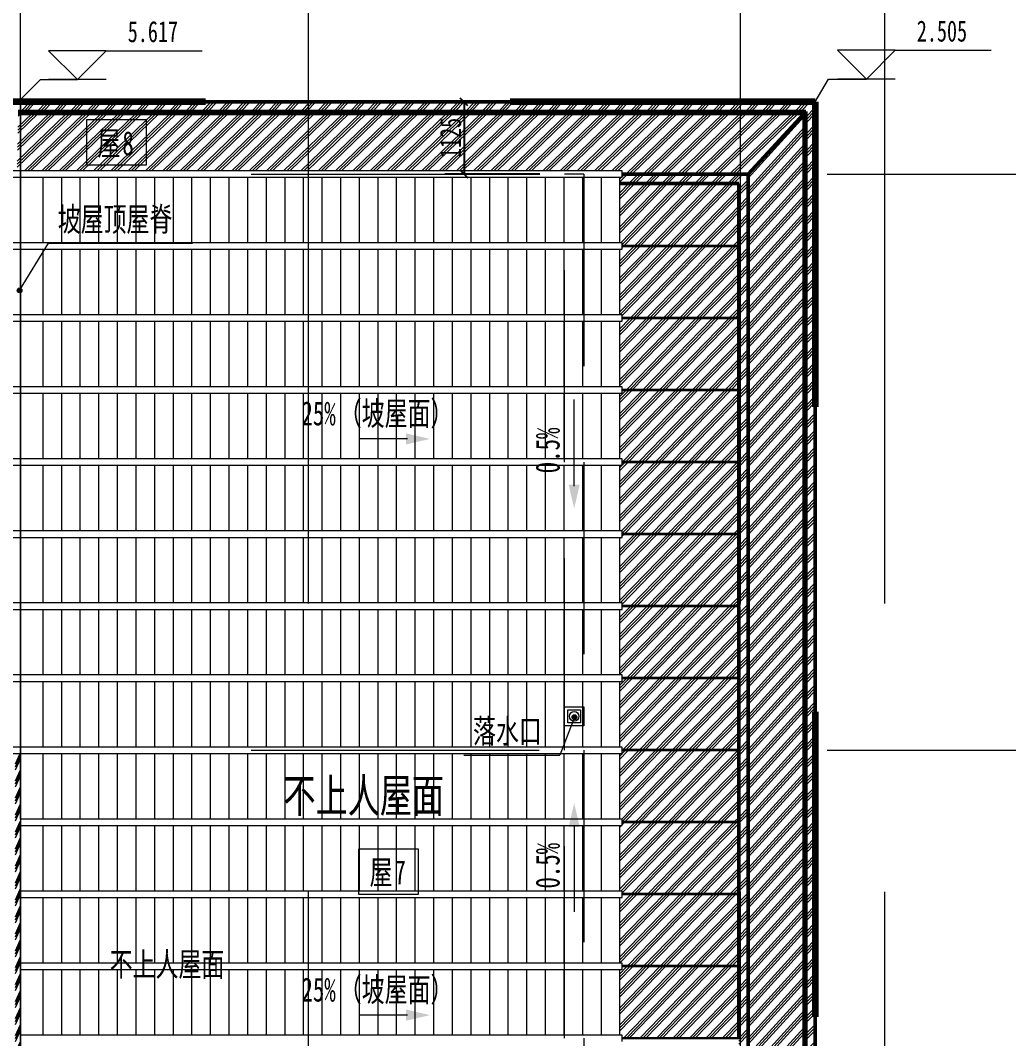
# Model space of a CAD drawing. Header units: millimetres. Extents: x 124696 to 347024, y 412631 to 564609.
# Drawn here: x 208172 to 223608, y 505847 to 521752 of the extents above; entities that cross this region are included whole.
import ezdxf

# ---------------------------------------------------------------- set-up
doc = ezdxf.new("R2010")
doc.units = ezdxf.units.MM
doc.header["$LTSCALE"] = 1500
doc.header["$MEASUREMENT"] = 0
for name, pattern in [('二层平面图$0$Aligning Line', [6.35, 3.175, -3.175]), ('二层平面图$0$IMPORT-216002', [3, 2, -1]), ('二层平面图$0$轴网线_12_3_3_3 mm', [21, 12, -3, 3, -3]), ('二层平面图$0$隐藏线', [7.14375, 4.7625, -2.38125])]:
    doc.linetypes.add(name, pattern=pattern)
doc.layers.add('0-建筑底图', color=7, linetype='Continuous')
for name, color, linetype, lineweight in [('二层平面图$0$0-1', 7, 'Continuous', 5), ('二层平面图$0$A-ANNO-IDEN-LEVL', 3, 'Continuous', 15), ('二层平面图$0$A-LINE', 7, 'Continuous', 9), ('二层平面图$0$A-LINE-1', 7, '二层平面图$0$IMPORT-216002', 9), ('二层平面图$0$A-LINE-2', 7, 'Continuous', 20), ('二层平面图$0$A-LINE-4', 7, '二层平面图$0$Aligning Line', 100), ('二层平面图$0$A-LINE-5', 7, '二层平面图$0$隐藏线', 9), ('二层平面图$0$A-NORM-MODEL-1', 9, 'Continuous', 9), ('二层平面图$0$A-ROOF', 241, 'Continuous', 9), ('二层平面图$0$A-ROOF-3', 50, 'Continuous', 50), ('二层平面图$0$A-ROOF-GRID-1', 9, 'Continuous', 9), ('二层平面图$0$A-WALL-CURT-PANEL', 8, 'Continuous', 9), ('二层平面图$0$A-WALL-CURT-PANEL-1', 253, 'Continuous', 9), ('二层平面图$0$A-WALL-CURT-PANEL-2', 7, 'Continuous', 9), ('二层平面图$0$A-WALL-CURT-STILE-1', 253, 'Continuous', 9), ('二层平面图$0$A-WALL-CURT-STILE-2', 7, 'Continuous', 9), ('二层平面图$0$ANNO-DIMS', 3, 'Continuous', 15), ('二层平面图$0$ANNO-DOTE-1', 10, '二层平面图$0$轴网线_12_3_3_3 mm', 15), ('二层平面图$0$ANNO-TEXT', 7, 'Continuous', 15), ('二层平面图$0$ANNO-TEXT-1', 1, 'Continuous', 15), ('二层平面图$0$ANNO-TEXT-2', 210, 'Continuous', 15)]:
    doc.layers.add(name, color=color, linetype=linetype, lineweight=lineweight)
doc.styles.add('二层平面图$0$黑体', font='simhei.ttf', dxfattribs={"width": 0.7, "height": 375})
doc.styles.add('二层平面图$0$黑体_4', font='simhei.ttf', dxfattribs={"width": 0.7, "height": 525})
doc.styles.add('二层平面图$0$黑体_5', font='simhei.ttf', dxfattribs={"width": 0.7, "height": 330})
doc.styles.add('二层平面图$0$黑体_B', font='', dxfattribs={"width": 0.7, "height": 375})
doc.styles.get('二层平面图$0$黑体_B').set_extended_font_data('SimHei', bold=True)
doc.dimstyles.new('二层平面图$0$直线_2_2mm_黑体_引线_文字在上_3', dxfattribs={"dimscale": 304.8, "dimtxt": 412.811453, "dimasz": 0.393701, "dimexe": 0.984252, "dimexo": 0.0625, "dimgap": 0.147638, "dimtad": 1, "dimdec": 0, "dimzin": 0, "dimdsep": 46, "dimtxsty": '二层平面图$0$黑体_5', "dimblk1": '二层平面图$0$_Oblique', "dimblk2": '二层平面图$0$_Oblique', "dimsah": 1, "dimcen": 0.09, "dimazin": 0, "dimtfac": 1, "dimtdec": 4, "dimtix": 1, "dimtmove": 0, "dimatfit": 3, "dimfxl": 3.937008, "dimfxlon": 1, "dimtvp": 1, "dimtolj": 1, "dimtzin": 0, "dimarcsym": 2})
pattern_1 = [(45.868, (3679.7, 0), (-128.62294, 132.58318), []), (45.868, (3725.17, 0), (0.00153, 265.1651), []), (45.868, (3634.22, 0), (0.00153, 265.1651), [])]

# ---------------------------------------------------------------- blocks, each defined once
blk = doc.blocks.new('二层平面图$0$屋顶檐口1 - 屋顶檐口1-2761451-104-2F')
at = {"layer": '二层平面图$0$A-ROOF-GRID-1'}
h = blk.add_hatch(dxfattribs=at)
h.set_pattern_fill('FP_27', color=256, style=0, pattern_type=2)
h.set_pattern_definition([(45.868, (3637.25, 0), (-128.62294, 132.58318), []), (45.868, (3682.73, 0), (0.00153, 265.1651), []), (45.868, (3591.78, 0), (0.00153, 265.1651), [])])
h.paths.add_polyline_path([(75414, 34875), (75414, 64125), (62965, 64125), (62965, 63975), (75269, 63975), (75269, 35025), (62965, 35025), (62965, 34875), (74852, 34875)])
h = blk.add_hatch(dxfattribs=at)
h.set_pattern_fill('FP_25', color=256, style=0, pattern_type=2)
h.set_pattern_definition([(43.992, (6293.45, 4805.3), (-128.75827, 136.15918), []), (43.992, (6338.98, 4803.2), (-0.0021, 260.46282), []), (43.992, (6247.93, 4807.39), (-0.0021, 260.46282), [])])
h.paths.add_polyline_path([(72397, 63000), (74365, 63000), (75240, 63945), (62965, 63945), (62946, 63050), (72397, 63050)])
h = blk.add_hatch(dxfattribs=at)
h.set_pattern_fill('FP_26', color=256, style=0, pattern_type=2)
h.set_pattern_definition([(45.868, (3620.27, 0), (-128.62294, 132.58318), []), (45.868, (3665.75, 0), (0.00153, 265.1651), []), (45.868, (3574.8, 0), (0.00153, 265.1651), [])])
h.paths.add_polyline_path([(70710, 35025), (75252, 35025), (75252, 63975), (62973, 63975), (62973, 63945), (75240, 63945), (75240, 35055), (62973, 35055), (62973, 35025), (69329, 35025)])
h = blk.add_hatch(dxfattribs=at)
h.set_pattern_fill('FP_28', color=256, style=0, pattern_type=2)
h.set_pattern_definition([(47.705, (11700.67, 0), (-120.6175, 132.583), []), (47.705, (11743.32, 0), (0.0017, 265.165), []), (47.705, (11658.03, 0), (0.0017, 265.165), [])])
h.paths.add_polyline_path([(75240, 35055), (75240, 63945), (74365, 63000), (74365, 36000), (74852, 35474)])
h = blk.add_hatch(dxfattribs=at)
h.set_pattern_fill('FP_29', color=256, style=0, pattern_type=2)
h.set_pattern_definition([(76.367, (71631.4, 0), (-32.15599, 132.58269), []), (76.367, (71642.77, 0), (-0.000127, 265.164944), []), (76.367, (71620.03, 0), (-0.000127, 265.164944), [])])
h.paths.add_polyline_path([(75269, 35025), (75269, 63975), (75252, 63975), (75252, 35025)])
h = blk.add_hatch(dxfattribs=at)
h.set_pattern_fill('FP_16', color=256, style=0, pattern_type=2)
h.set_pattern_definition(pattern_1)
h.paths.add_polyline_path([(72397, 36000), (74365, 36000), (74365, 63000), (72397, 63000), (72397, 62950), (72359, 62950), (72359, 62850), (74220, 62850), (74220, 61885), (74232, 61885), (74232, 61865), (74220, 61865), (74220, 60760), (74232, 60760), (74231, 60740), (74220, 60740), (74220, 59635), (74232, 59635), (74232, 59615), (74220, 59615), (74220, 58510), (74232, 58510), (74232, 58490), (74220, 58490), (74220, 57385), (74232, 57385), (74232, 57365), (74220, 57365), (74220, 56260), (74232, 56260), (74232, 56240), (74220, 56240), (74220, 55135), (74232, 55135), (74232, 55115), (74220, 55115), (74220, 54010), (74232, 54010), (74232, 53990), (74220, 53990), (74220, 52885), (74232, 52885), (74232, 52865), (74220, 52865), (74220, 51760), (74232, 51760), (74232, 51740), (74220, 51740), (74220, 50635), (74232, 50635), (74232, 50615), (74220, 50615), (74220, 49510), (74232, 49510), (74232, 49490), (74220, 49490), (74220, 48385), (74232, 48385), (74232, 48365), (74220, 48365), (74220, 47260), (74232, 47260), (74232, 47240), (74220, 47240), (74220, 46135), (74232, 46135), (74232, 46115), (74220, 46115), (74220, 45010), (74232, 45010), (74232, 44990), (74220, 44990), (74220, 43885), (74232, 43885), (74232, 43865), (74220, 43865), (74220, 42760), (74232, 42760), (74232, 42740), (74220, 42740), (74220, 41635), (74232, 41635), (74232, 41615), (74220, 41615), (74220, 40510), (74232, 40510), (74232, 40490), (74220, 40490), (74220, 39385), (74232, 39385), (74232, 39365), (74220, 39365), (74220, 38260), (74232, 38260), (74232, 38240), (74220, 38240), (74220, 37135), (74232, 37135), (74232, 37115), (74220, 37115), (74220, 36150), (72359, 36150), (72359, 36050), (72397, 36050)])
h = blk.add_hatch(dxfattribs=at)
h.set_pattern_fill('FP_38', color=256, style=0, pattern_type=2)
h.set_pattern_definition([(65.905, (50293.8, 0), (-59.29201, 132.583), []), (65.905, (50314.76, 0), (0.0007, 265.16455), []), (65.905, (50272.83, 0), (0.0007, 265.16455), [])])
h.paths.add_polyline_path([(63000, 45050), (63000, 53950), (62922, 53950), (62922, 45050), (63000, 45050)])
at = {"layer": '二层平面图$0$A-ROOF-3'}
for p, q in [((62965, 64125), (75414, 64125)), ((75414, 64125), (75414, 34875)), ((75269, 63975), (62965, 63975)), ((62965, 63945), (75240, 63945)), ((74365, 63000), (75240, 63945)), ((75240, 35055), (75240, 63945)), ((75252, 35025), (75252, 63975)), ((75269, 63975), (75269, 35025)), ((74365, 63000), (72397, 63000)), ((74365, 36000), (74365, 63000)), ((74220, 62850), (72359, 62850)), ((74220, 62850), (74220, 61885)), ((74220, 61865), (74220, 60760)), ((74220, 60740), (74220, 59635)), ((74220, 59615), (74220, 58510)), ((74220, 58490), (74220, 57385)), ((74220, 57365), (74220, 56260)), ((74220, 56240), (74220, 55135)), ((74220, 55115), (74220, 54010)), ((74220, 53990), (74220, 52885)), ((74220, 52865), (74220, 51760)), ((74220, 51740), (74220, 50635)), ((74220, 50615), (74220, 49510))]:
    blk.add_line(p, q, dxfattribs=at)
blk = doc.blocks.new('二层平面图$0$系统嵌板 - 白色灰色金属板-V15-104-2F')
at = {"layer": '二层平面图$0$A-WALL-CURT-PANEL'}
h = blk.add_hatch(dxfattribs=at)
h.set_pattern_fill('FP_16', color=256, style=0, pattern_type=2)
h.set_pattern_definition(pattern_1)
h.paths.add_polyline_path([(74220, 49510), (74220, 50615), (72397, 50615), (72397, 50575), (72359, 50575), (72359, 49550), (72397, 49550), (72397, 49510)])
at = {"layer": '二层平面图$0$A-WALL-CURT-PANEL-2'}
blk.add_line((74220, 49510), (74220, 50615), dxfattribs=at)
blk = doc.blocks.new('二层平面图$0$系统嵌板 - 白色灰色金属板-V16-104-2F')
at = {"layer": '二层平面图$0$A-WALL-CURT-PANEL'}
h = blk.add_hatch(dxfattribs=at)
h.set_pattern_fill('FP_16', color=256, style=0, pattern_type=2)
h.set_pattern_definition(pattern_1)
h.paths.add_polyline_path([(72397, 50635), (74220, 50635), (74220, 51740), (72397, 51740), (72397, 51700), (72359, 51700), (72359, 50675), (72397, 50675)])
at = {"layer": '二层平面图$0$A-WALL-CURT-PANEL-2'}
blk.add_line((74220, 50635), (74220, 51740), dxfattribs=at)
blk = doc.blocks.new('二层平面图$0$系统嵌板 - 白色灰色金属板-V17-104-2F')
at = {"layer": '二层平面图$0$A-WALL-CURT-PANEL'}
h = blk.add_hatch(dxfattribs=at)
h.set_pattern_fill('FP_16', color=256, style=0, pattern_type=2)
h.set_pattern_definition(pattern_1)
h.paths.add_polyline_path([(74220, 51760), (74220, 52865), (72397, 52865), (72397, 52825), (72359, 52825), (72359, 51800), (72397, 51800), (72397, 51760)])
at = {"layer": '二层平面图$0$A-WALL-CURT-PANEL-2'}
blk.add_line((74220, 51760), (74220, 52865), dxfattribs=at)
blk = doc.blocks.new('二层平面图$0$系统嵌板 - 白色灰色金属板-V18-104-2F')
at = {"layer": '二层平面图$0$A-WALL-CURT-PANEL'}
h = blk.add_hatch(dxfattribs=at)
h.set_pattern_fill('FP_16', color=256, style=0, pattern_type=2)
h.set_pattern_definition(pattern_1)
h.paths.add_polyline_path([(74220, 52885), (74220, 53990), (72397, 53990), (72397, 53950), (72359, 53950), (72359, 52925), (72397, 52925), (72397, 52885)])
at = {"layer": '二层平面图$0$A-WALL-CURT-PANEL-2'}
blk.add_line((74220, 52885), (74220, 53990), dxfattribs=at)
blk = doc.blocks.new('二层平面图$0$系统嵌板 - 白色灰色金属板-V19-104-2F')
at = {"layer": '二层平面图$0$A-WALL-CURT-PANEL'}
h = blk.add_hatch(dxfattribs=at)
h.set_pattern_fill('FP_16', color=256, style=0, pattern_type=2)
h.set_pattern_definition(pattern_1)
h.paths.add_polyline_path([(72397, 54010), (74220, 54010), (74220, 55115), (72397, 55115), (72397, 55075), (72359, 55075), (72359, 54050), (72397, 54050)])
at = {"layer": '二层平面图$0$A-WALL-CURT-PANEL-2'}
blk.add_line((74220, 54010), (74220, 55115), dxfattribs=at)
blk = doc.blocks.new('二层平面图$0$系统嵌板 - 白色灰色金属板-V20-104-2F')
at = {"layer": '二层平面图$0$A-WALL-CURT-PANEL'}
h = blk.add_hatch(dxfattribs=at)
h.set_pattern_fill('FP_16', color=256, style=0, pattern_type=2)
h.set_pattern_definition(pattern_1)
h.paths.add_polyline_path([(74220, 55135), (74220, 56240), (72397, 56240), (72397, 56200), (72359, 56200), (72359, 55175), (72397, 55175), (72397, 55135)])
at = {"layer": '二层平面图$0$A-WALL-CURT-PANEL-2'}
blk.add_line((74220, 55135), (74220, 56240), dxfattribs=at)
blk = doc.blocks.new('二层平面图$0$系统嵌板 - 白色灰色金属板-V21-104-2F')
at = {"layer": '二层平面图$0$A-WALL-CURT-PANEL'}
h = blk.add_hatch(dxfattribs=at)
h.set_pattern_fill('FP_16', color=256, style=0, pattern_type=2)
h.set_pattern_definition(pattern_1)
h.paths.add_polyline_path([(74220, 56260), (74220, 57365), (72397, 57365), (72397, 57325), (72359, 57325), (72359, 56300), (72397, 56300), (72397, 56260)])
at = {"layer": '二层平面图$0$A-WALL-CURT-PANEL-2'}
blk.add_line((74220, 56260), (74220, 57365), dxfattribs=at)
blk = doc.blocks.new('二层平面图$0$系统嵌板 - 白色灰色金属板-V22-104-2F')
at = {"layer": '二层平面图$0$A-WALL-CURT-PANEL'}
h = blk.add_hatch(dxfattribs=at)
h.set_pattern_fill('FP_16', color=256, style=0, pattern_type=2)
h.set_pattern_definition(pattern_1)
h.paths.add_polyline_path([(74220, 57385), (74220, 58490), (72397, 58490), (72397, 58450), (72359, 58450), (72359, 57425), (72397, 57425), (72397, 57385)])
at = {"layer": '二层平面图$0$A-WALL-CURT-PANEL-2'}
blk.add_line((74220, 57385), (74220, 58490), dxfattribs=at)
blk = doc.blocks.new('二层平面图$0$系统嵌板 - 白色灰色金属板-V23-104-2F')
at = {"layer": '二层平面图$0$A-WALL-CURT-PANEL'}
h = blk.add_hatch(dxfattribs=at)
h.set_pattern_fill('FP_16', color=256, style=0, pattern_type=2)
h.set_pattern_definition(pattern_1)
h.paths.add_polyline_path([(74220, 58510), (74220, 59615), (72397, 59615), (72397, 59575), (72359, 59575), (72359, 58550), (72397, 58550), (72397, 58510)])
at = {"layer": '二层平面图$0$A-WALL-CURT-PANEL-2'}
blk.add_line((74220, 58510), (74220, 59615), dxfattribs=at)
blk = doc.blocks.new('二层平面图$0$系统嵌板 - 白色灰色金属板-V24-104-2F')
at = {"layer": '二层平面图$0$A-WALL-CURT-PANEL'}
h = blk.add_hatch(dxfattribs=at)
h.set_pattern_fill('FP_16', color=256, style=0, pattern_type=2)
h.set_pattern_definition(pattern_1)
h.paths.add_polyline_path([(74220, 59635), (74220, 60740), (72397, 60740), (72397, 60700), (72359, 60700), (72359, 59675), (72397, 59675), (72397, 59635)])
at = {"layer": '二层平面图$0$A-WALL-CURT-PANEL-2'}
blk.add_line((74220, 59635), (74220, 60740), dxfattribs=at)
blk = doc.blocks.new('二层平面图$0$系统嵌板 - 白色灰色金属板-V25-104-2F')
at = {"layer": '二层平面图$0$A-WALL-CURT-PANEL'}
h = blk.add_hatch(dxfattribs=at)
h.set_pattern_fill('FP_16', color=256, style=0, pattern_type=2)
h.set_pattern_definition(pattern_1)
h.paths.add_polyline_path([(74220, 60760), (74220, 61865), (72397, 61865), (72397, 61825), (72359, 61825), (72359, 60800), (72397, 60800), (72397, 60760)])
at = {"layer": '二层平面图$0$A-WALL-CURT-PANEL-2'}
blk.add_line((74220, 60760), (74220, 61865), dxfattribs=at)
blk = doc.blocks.new('二层平面图$0$系统嵌板 - 白色灰色金属板-V26-104-2F')
at = {"layer": '二层平面图$0$A-WALL-CURT-PANEL'}
h = blk.add_hatch(dxfattribs=at)
h.set_pattern_fill('FP_16', color=256, style=0, pattern_type=2)
h.set_pattern_definition(pattern_1)
h.paths.add_polyline_path([(72397, 61885), (74220, 61885), (74220, 62850), (72359, 62850), (72359, 61925), (72397, 61925)])
at = {"layer": '二层平面图$0$A-WALL-CURT-PANEL-2'}
for p, q in [((74220, 62850), (72359, 62850)), ((74220, 61885), (74220, 62850))]:
    blk.add_line(p, q, dxfattribs=at)
blk = doc.blocks.new('二层平面图$0$矩形竖梃 - 20 x 100mm_0_ 2-2864428-104-2F')
at = {"layer": '二层平面图$0$A-WALL-CURT-STILE-2'}
for p, q in [((74232, 37135), (72397, 37135)), ((74232, 37115), (72397, 37115)), ((74232, 37135), (74232, 37115))]:
    blk.add_line(p, q, dxfattribs=at)
blk = doc.blocks.new('二层平面图$0$SHS-Roof-center_rvt-1-104-2F')
at = {"layer": '二层平面图$0$A-NORM-MODEL-1'}
for p, q in [((63000, 63050), (58501, 63050)), ((63000, 63050), (63000, 62950)), ((72397, 63050), (63000, 63050)), ((63000, 62950), (63000, 63050)), ((72397, 62950), (72397, 63050)), ((58501, 62950), (63000, 62950)), ((63000, 61925), (63000, 62950)), ((63000, 62950), (63000, 61925)), ((63000, 62950), (72397, 62950)), ((63350, 62950), (63350, 61925)), ((63641, 62950), (63641, 61925)), ((63931, 62950), (63931, 61925)), ((64222, 62950), (64222, 61925)), ((64513, 62950), (64513, 61925)), ((64803, 62950), (64803, 61925)), ((65094, 62950), (65094, 61925)), ((65384, 62950), (65384, 61925)), ((65675, 62950), (65675, 61925)), ((65966, 62950), (65966, 61925)), ((66256, 62950), (66256, 61925)), ((66547, 62950), (66547, 61925)), ((66838, 62950), (66838, 61925)), ((67128, 62950), (67128, 61925)), ((67419, 62950), (67419, 61925)), ((67709, 62950), (67709, 61925)), ((68000, 62950), (68000, 61925)), ((68291, 62950), (68291, 61925)), ((68581, 62950), (68581, 61925)), ((68872, 62950), (68872, 61925)), ((69163, 62950), (69163, 61925)), ((69453, 62950), (69453, 61925)), ((69744, 62950), (69744, 61925)), ((70034, 62950), (70034, 61925)), ((70325, 62950), (70325, 61925)), ((70616, 62950), (70616, 61925)), ((70906, 62950), (70906, 61925)), ((71197, 62950), (71197, 61925)), ((71488, 62950), (71488, 61925)), ((71778, 62950), (71778, 61925)), ((72069, 62950), (72069, 61925)), ((72359, 62950), (72359, 61925)), ((63000, 61925), (58501, 61925)), ((63000, 61925), (63000, 61825)), ((72397, 61925), (63000, 61925)), ((63000, 61825), (63000, 61925)), ((72397, 61825), (72397, 61925)), ((58501, 61825), (63000, 61825)), ((63000, 60800), (63000, 61825)), ((63000, 61825), (63000, 60800)), ((63000, 61825), (72397, 61825)), ((63350, 61825), (63350, 60800)), ((63641, 61825), (63641, 60800)), ((63931, 61825), (63931, 60800)), ((64222, 61825), (64222, 60800)), ((64513, 61825), (64513, 60800)), ((64803, 61825), (64803, 60800)), ((65094, 61825), (65094, 60800)), ((65384, 61825), (65384, 60800)), ((65675, 61825), (65675, 60800)), ((65966, 61825), (65966, 60800)), ((66256, 61825), (66256, 60800)), ((66547, 61825), (66547, 60800)), ((66838, 61825), (66838, 60800)), ((67128, 61825), (67128, 60800)), ((67419, 61825), (67419, 60800)), ((67709, 61825), (67709, 60800)), ((68000, 61825), (68000, 60800)), ((68291, 61825), (68291, 60800)), ((68581, 61825), (68581, 60800)), ((68872, 61825), (68872, 60800)), ((69163, 61825), (69163, 60800)), ((69453, 61825), (69453, 60800)), ((69744, 61825), (69744, 60800)), ((70034, 61825), (70034, 60800)), ((70325, 61825), (70325, 60800)), ((70616, 61825), (70616, 60800)), ((70906, 61825), (70906, 60800)), ((71197, 61825), (71197, 60800)), ((71488, 61825), (71488, 60800)), ((71778, 61825), (71778, 60800)), ((72069, 61825), (72069, 60800)), ((72359, 61825), (72359, 60800)), ((63000, 60800), (58501, 60800)), ((63000, 60800), (63000, 60700)), ((72397, 60800), (63000, 60800)), ((63000, 60700), (63000, 60800)), ((72397, 60700), (72397, 60800)), ((58501, 60700), (63000, 60700)), ((63000, 59675), (63000, 60700)), ((63000, 60700), (63000, 59675)), ((63000, 60700), (72397, 60700)), ((63350, 60700), (63350, 59675)), ((63641, 60700), (63641, 59675)), ((63931, 60700), (63931, 59675)), ((64222, 60700), (64222, 59675)), ((64513, 60700), (64513, 59675)), ((64803, 60700), (64803, 59675)), ((65094, 60700), (65094, 59675)), ((65384, 60700), (65384, 59675)), ((65675, 60700), (65675, 59675)), ((65966, 60700), (65966, 59675)), ((66256, 60700), (66256, 59675)), ((66547, 60700), (66547, 59675)), ((66838, 60700), (66838, 59675)), ((67128, 60700), (67128, 59675)), ((67419, 60700), (67419, 59675)), ((67709, 60700), (67709, 59675)), ((68000, 60700), (68000, 59675)), ((68291, 60700), (68291, 59675)), ((68581, 60700), (68581, 59675)), ((68872, 60700), (68872, 59675)), ((69163, 60700), (69163, 59675)), ((69453, 60700), (69453, 59675)), ((69744, 60700), (69744, 59675)), ((70034, 60700), (70034, 59675)), ((70325, 60700), (70325, 59675)), ((70616, 60700), (70616, 59675)), ((70906, 60700), (70906, 59675)), ((71197, 60700), (71197, 59675)), ((71488, 60700), (71488, 59675)), ((71778, 60700), (71778, 59675)), ((72069, 60700), (72069, 59675)), ((72359, 60700), (72359, 59675)), ((63000, 59675), (58501, 59675)), ((63000, 59675), (63000, 59575)), ((72397, 59675), (63000, 59675)), ((63000, 59575), (63000, 59675)), ((72397, 59575), (72397, 59675)), ((58501, 59575), (63000, 59575)), ((63000, 58550), (63000, 59575)), ((63000, 59575), (63000, 58550)), ((63000, 59575), (72397, 59575)), ((63350, 59575), (63350, 58550)), ((63641, 59575), (63641, 58550)), ((63931, 59575), (63931, 58550)), ((64222, 59575), (64222, 58550)), ((64513, 59575), (64513, 58550)), ((64803, 59575), (64803, 58550)), ((65094, 59575), (65094, 58550)), ((65384, 59575), (65384, 58550)), ((65675, 59575), (65675, 58550)), ((65966, 59575), (65966, 58550)), ((66256, 59575), (66256, 58550)), ((66547, 59575), (66547, 58550)), ((66838, 59575), (66838, 58550)), ((67128, 59575), (67128, 58550)), ((67419, 59575), (67419, 58550)), ((67709, 59575), (67709, 58550)), ((68000, 59575), (68000, 58550)), ((68291, 59575), (68291, 58550)), ((68581, 59575), (68581, 58550)), ((68872, 59575), (68872, 58550)), ((69163, 59575), (69163, 58550)), ((69453, 59575), (69453, 58550)), ((69744, 59575), (69744, 58550)), ((70034, 59575), (70034, 58550)), ((70325, 59575), (70325, 58550)), ((70616, 59575), (70616, 58550)), ((70906, 59575), (70906, 58550)), ((71197, 59575), (71197, 58550)), ((71488, 59575), (71488, 58550)), ((71778, 59575), (71778, 58550)), ((72069, 59575), (72069, 58550)), ((72359, 59575), (72359, 58550)), ((63000, 58550), (58501, 58550)), ((63000, 58550), (63000, 58450)), ((72397, 58550), (63000, 58550)), ((63000, 58450), (63000, 58550)), ((72397, 58450), (72397, 58550)), ((58501, 58450), (63000, 58450)), ((63000, 57425), (63000, 58450)), ((63000, 58450), (63000, 57425)), ((63000, 58450), (72397, 58450)), ((63350, 58450), (63350, 57425)), ((63641, 58450), (63641, 57425)), ((63931, 58450), (63931, 57425)), ((64222, 58450), (64222, 57425)), ((64513, 58450), (64513, 57425)), ((64803, 58450), (64803, 57425)), ((65094, 58450), (65094, 57425)), ((65384, 58450), (65384, 57425)), ((65675, 58450), (65675, 57425)), ((65966, 58450), (65966, 57425)), ((66256, 58450), (66256, 57425)), ((66547, 58450), (66547, 57425)), ((66838, 58450), (66838, 57425)), ((67128, 58450), (67128, 57425)), ((67419, 58450), (67419, 57425)), ((67709, 58450), (67709, 57425)), ((68000, 58450), (68000, 57425)), ((68291, 58450), (68291, 57425)), ((68581, 58450), (68581, 57425)), ((68872, 58450), (68872, 57425)), ((69163, 58450), (69163, 57425)), ((69453, 58450), (69453, 57425)), ((69744, 58450), (69744, 57425)), ((70034, 58450), (70034, 57425)), ((70325, 58450), (70325, 57425)), ((70616, 58450), (70616, 57425)), ((70906, 58450), (70906, 57425)), ((71197, 58450), (71197, 57425)), ((71488, 58450), (71488, 57425)), ((71778, 58450), (71778, 57425)), ((72069, 58450), (72069, 57425)), ((72359, 58450), (72359, 57425)), ((63000, 57425), (58501, 57425)), ((63000, 57425), (63000, 57325)), ((72397, 57425), (63000, 57425)), ((63000, 57325), (63000, 57425)), ((72397, 57325), (72397, 57425)), ((58501, 57325), (63000, 57325)), ((63000, 56300), (63000, 57325)), ((63000, 57325), (63000, 56300)), ((63000, 57325), (72397, 57325)), ((63350, 57325), (63350, 56300)), ((63641, 57325), (63641, 56300)), ((63931, 57325), (63931, 56300)), ((64222, 57325), (64222, 56300)), ((64513, 57325), (64513, 56300)), ((64803, 57325), (64803, 56300)), ((65094, 57325), (65094, 56300)), ((65384, 57325), (65384, 56300)), ((65675, 57325), (65675, 56300)), ((65966, 57325), (65966, 56300)), ((66256, 57325), (66256, 56300)), ((66547, 57325), (66547, 56300)), ((66838, 57325), (66838, 56300)), ((67128, 57325), (67128, 56300)), ((67419, 57325), (67419, 56300)), ((67709, 57325), (67709, 56300)), ((68000, 57325), (68000, 56300)), ((68291, 57325), (68291, 56300)), ((68581, 57325), (68581, 56300)), ((68872, 57325), (68872, 56300)), ((69163, 57325), (69163, 56300)), ((69453, 57325), (69453, 56300)), ((69744, 57325), (69744, 56300)), ((70034, 57325), (70034, 56300)), ((70325, 57325), (70325, 56300)), ((70616, 57325), (70616, 56300)), ((70906, 57325), (70906, 56300)), ((71197, 57325), (71197, 56300)), ((71488, 57325), (71488, 56300)), ((71778, 57325), (71778, 56300)), ((72069, 57325), (72069, 56300)), ((72359, 57325), (72359, 56300)), ((63000, 56300), (58501, 56300)), ((58501, 56200), (63000, 56200)), ((63000, 56300), (63000, 56200)), ((72397, 56300), (63000, 56300)), ((63000, 56200), (63000, 56300)), ((63000, 55175), (63000, 56200)), ((63000, 56200), (63000, 55175)), ((63000, 56200), (72397, 56200)), ((63350, 56200), (63350, 55175)), ((63641, 56200), (63641, 55175)), ((63931, 56200), (63931, 55175)), ((64222, 56200), (64222, 55175)), ((64513, 56200), (64513, 55175)), ((64803, 56200), (64803, 55175)), ((65094, 56200), (65094, 55175)), ((65384, 56200), (65384, 55175)), ((65675, 56200), (65675, 55175)), ((65966, 56200), (65966, 55175)), ((66256, 56200), (66256, 55175)), ((66547, 56200), (66547, 55175)), ((66838, 56200), (66838, 55175)), ((67128, 56200), (67128, 55175)), ((67419, 56200), (67419, 55175)), ((67709, 56200), (67709, 55175)), ((68000, 56200), (68000, 55175)), ((68291, 56200), (68291, 55175)), ((68581, 56200), (68581, 55175)), ((68872, 56200), (68872, 55175)), ((69163, 56200), (69163, 55175)), ((69453, 56200), (69453, 55175)), ((69744, 56200), (69744, 55175)), ((70034, 56200), (70034, 55175)), ((70325, 56200), (70325, 55175)), ((70616, 56200), (70616, 55175)), ((70906, 56200), (70906, 55175)), ((71197, 56200), (71197, 55175)), ((71488, 56200), (71488, 55175)), ((71778, 56200), (71778, 55175)), ((72069, 56200), (72069, 55175)), ((72359, 56200), (72359, 55175)), ((72397, 56200), (72397, 56300)), ((63000, 55175), (58501, 55175)), ((58501, 55075), (63000, 55075)), ((63000, 55175), (63000, 55075)), ((72397, 55175), (63000, 55175)), ((63000, 55075), (63000, 55175)), ((63000, 54050), (63000, 55075)), ((63000, 55075), (63000, 54050)), ((63000, 55075), (72397, 55075)), ((63350, 55075), (63350, 54050)), ((63641, 55075), (63641, 54050)), ((63931, 55075), (63931, 54050)), ((64222, 55075), (64222, 54050)), ((64513, 55075), (64513, 54050)), ((64803, 55075), (64803, 54050)), ((65094, 55075), (65094, 54050)), ((65384, 55075), (65384, 54050)), ((65675, 55075), (65675, 54050)), ((65966, 55075), (65966, 54050)), ((66256, 55075), (66256, 54050)), ((66547, 55075), (66547, 54050)), ((66838, 55075), (66838, 54050)), ((67128, 55075), (67128, 54050)), ((67419, 55075), (67419, 54050)), ((67709, 55075), (67709, 54050)), ((68000, 55075), (68000, 54050)), ((68291, 55075), (68291, 54050)), ((68581, 55075), (68581, 54050)), ((68872, 55075), (68872, 54050)), ((69163, 55075), (69163, 54050)), ((69453, 55075), (69453, 54050)), ((69744, 55075), (69744, 54050)), ((70034, 55075), (70034, 54050)), ((70325, 55075), (70325, 54050)), ((70616, 55075), (70616, 54050)), ((70906, 55075), (70906, 54050)), ((71197, 55075), (71197, 54050)), ((71488, 55075), (71488, 54050)), ((71778, 55075), (71778, 54050)), ((72069, 55075), (72069, 54050)), ((72359, 55075), (72359, 54050)), ((72397, 55075), (72397, 55175)), ((63000, 54050), (58501, 54050)), ((58501, 53950), (63000, 53950)), ((63000, 54050), (63000, 53950)), ((72397, 54050), (63000, 54050)), ((63000, 53950), (63000, 54050)), ((63000, 52925), (63000, 53950)), ((63000, 53950), (72397, 53950)), ((63350, 53950), (63350, 52925)), ((63641, 53950), (63641, 52925)), ((63931, 53950), (63931, 52925)), ((64222, 53950), (64222, 52925)), ((64513, 53950), (64513, 52925)), ((64803, 53950), (64803, 52925)), ((65094, 53950), (65094, 52925)), ((65384, 53950), (65384, 52925)), ((65675, 53950), (65675, 52925)), ((65966, 53950), (65966, 52925)), ((66256, 53950), (66256, 52925)), ((66547, 53950), (66547, 52925)), ((66838, 53950), (66838, 52925)), ((67128, 53950), (67128, 52925)), ((67419, 53950), (67419, 52925)), ((67709, 53950), (67709, 52925)), ((68000, 53950), (68000, 52925)), ((68291, 53950), (68291, 52925)), ((68581, 53950), (68581, 52925)), ((68872, 53950), (68872, 52925)), ((69163, 53950), (69163, 52925)), ((69453, 53950), (69453, 52925)), ((69744, 53950), (69744, 52925)), ((70034, 53950), (70034, 52925)), ((70325, 53950), (70325, 52925)), ((70616, 53950), (70616, 52925)), ((70906, 53950), (70906, 52925)), ((71197, 53950), (71197, 52925)), ((71488, 53950), (71488, 52925)), ((71778, 53950), (71778, 52925)), ((72069, 53950), (72069, 52925)), ((72359, 53950), (72359, 52925)), ((72397, 53950), (72397, 54050)), ((63000, 52925), (63000, 52825)), ((72397, 52925), (63000, 52925)), ((63000, 51800), (63000, 52825)), ((63000, 52825), (72397, 52825)), ((63350, 52825), (63350, 51800)), ((63641, 52825), (63641, 51800)), ((63931, 52825), (63931, 51800)), ((64222, 52825), (64222, 51800)), ((64513, 52825), (64513, 51800)), ((64803, 52825), (64803, 51800)), ((65094, 52825), (65094, 51800)), ((65384, 52825), (65384, 51800)), ((65675, 52825), (65675, 51800)), ((65966, 52825), (65966, 51800)), ((66256, 52825), (66256, 51800)), ((66547, 52825), (66547, 51800)), ((66838, 52825), (66838, 51800)), ((67128, 52825), (67128, 51800)), ((67419, 52825), (67419, 51800)), ((67709, 52825), (67709, 51800)), ((68000, 52825), (68000, 51800)), ((68291, 52825), (68291, 51800)), ((68581, 52825), (68581, 51800)), ((68872, 52825), (68872, 51800)), ((69163, 52825), (69163, 51800)), ((69453, 52825), (69453, 51800)), ((69744, 52825), (69744, 51800)), ((70034, 52825), (70034, 51800)), ((70325, 52825), (70325, 51800)), ((70616, 52825), (70616, 51800)), ((70906, 52825), (70906, 51800)), ((71197, 52825), (71197, 51800)), ((71488, 52825), (71488, 51800)), ((71778, 52825), (71778, 51800)), ((72069, 52825), (72069, 51800)), ((72359, 52825), (72359, 51800)), ((72397, 52825), (72397, 52925)), ((63000, 51800), (63000, 51700)), ((72397, 51800), (63000, 51800)), ((63000, 50675), (63000, 51700)), ((63000, 51700), (72397, 51700)), ((63350, 51700), (63350, 50675)), ((63641, 51700), (63641, 50675)), ((63931, 51700), (63931, 50675)), ((64222, 51700), (64222, 50675)), ((64513, 51700), (64513, 50675)), ((64803, 51700), (64803, 50675)), ((65094, 51700), (65094, 50675)), ((65384, 51700), (65384, 50675)), ((65675, 51700), (65675, 50675)), ((65966, 51700), (65966, 50675)), ((66256, 51700), (66256, 50675)), ((66547, 51700), (66547, 50675)), ((66838, 51700), (66838, 50675)), ((67128, 51700), (67128, 50675)), ((67419, 51700), (67419, 50675)), ((67709, 51700), (67709, 50675)), ((68000, 51700), (68000, 50675)), ((68291, 51700), (68291, 50675)), ((68581, 51700), (68581, 50675)), ((68872, 51700), (68872, 50675)), ((69163, 51700), (69163, 50675)), ((69453, 51700), (69453, 50675)), ((69744, 51700), (69744, 50675)), ((70034, 51700), (70034, 50675)), ((70325, 51700), (70325, 50675)), ((70616, 51700), (70616, 50675)), ((70906, 51700), (70906, 50675)), ((71197, 51700), (71197, 50675)), ((71488, 51700), (71488, 50675)), ((71778, 51700), (71778, 50675)), ((72069, 51700), (72069, 50675)), ((72359, 51700), (72359, 50675)), ((72397, 51700), (72397, 51800)), ((63000, 50675), (63000, 50575)), ((72397, 50675), (63000, 50675)), ((72397, 50575), (72397, 50675)), ((63000, 49550), (63000, 50575)), ((63000, 50575), (72397, 50575)), ((63350, 50575), (63350, 49550)), ((63641, 50575), (63641, 49550)), ((63931, 50575), (63931, 49550)), ((64222, 50575), (64222, 49550)), ((64513, 50575), (64513, 49550)), ((64803, 50575), (64803, 49550)), ((65094, 50575), (65094, 49550)), ((65384, 50575), (65384, 49550)), ((65675, 50575), (65675, 49550)), ((65966, 50575), (65966, 49550)), ((66256, 50575), (66256, 49550)), ((66547, 50575), (66547, 49550)), ((66838, 50575), (66838, 49550)), ((67128, 50575), (67128, 49550)), ((67419, 50575), (67419, 49550)), ((67709, 50575), (67709, 49550)), ((68000, 50575), (68000, 49550)), ((68291, 50575), (68291, 49550)), ((68581, 50575), (68581, 49550)), ((68872, 50575), (68872, 49550)), ((69163, 50575), (69163, 49550)), ((69453, 50575), (69453, 49550)), ((69744, 50575), (69744, 49550)), ((70034, 50575), (70034, 49550)), ((70325, 50575), (70325, 49550)), ((70616, 50575), (70616, 49550)), ((70906, 50575), (70906, 49550)), ((71197, 50575), (71197, 49550)), ((71488, 50575), (71488, 49550)), ((71778, 50575), (71778, 49550)), ((72069, 50575), (72069, 49550)), ((72359, 50575), (72359, 49550)), ((63000, 49550), (63000, 49450)), ((72397, 49550), (63000, 49550)), ((72397, 49450), (72397, 49550))]:
    blk.add_line(p, q, dxfattribs=at)
at = {"layer": '二层平面图$0$A-ROOF'}
blk.add_blockref('二层平面图$0$屋顶檐口1 - 屋顶檐口1-2761451-104-2F', (0, 0), dxfattribs=at)
at = {"layer": '二层平面图$0$A-WALL-CURT-PANEL-1'}
for name in ['二层平面图$0$系统嵌板 - 白色灰色金属板-V26-104-2F', '二层平面图$0$系统嵌板 - 白色灰色金属板-V25-104-2F', '二层平面图$0$系统嵌板 - 白色灰色金属板-V24-104-2F', '二层平面图$0$系统嵌板 - 白色灰色金属板-V23-104-2F', '二层平面图$0$系统嵌板 - 白色灰色金属板-V22-104-2F', '二层平面图$0$系统嵌板 - 白色灰色金属板-V21-104-2F', '二层平面图$0$系统嵌板 - 白色灰色金属板-V20-104-2F', '二层平面图$0$系统嵌板 - 白色灰色金属板-V19-104-2F', '二层平面图$0$系统嵌板 - 白色灰色金属板-V18-104-2F', '二层平面图$0$系统嵌板 - 白色灰色金属板-V17-104-2F', '二层平面图$0$系统嵌板 - 白色灰色金属板-V16-104-2F', '二层平面图$0$系统嵌板 - 白色灰色金属板-V15-104-2F']:
    blk.add_blockref(name, (0, 0), dxfattribs=at)
at = {"layer": '二层平面图$0$A-WALL-CURT-STILE-1'}
for p in [(0, 24750), (0, 23625), (0, 22500), (0, 21375), (0, 20250), (0, 19125), (0, 18000), (0, 16875), (0, 15750), (0, 14625), (0, 13500), (0, 12375)]:
    blk.add_blockref('二层平面图$0$矩形竖梃 - 20 x 100mm_0_ 2-2864428-104-2F', p, dxfattribs=at)
blk = doc.blocks.new('二层平面图$0$符号排水箭头_实线 - 排水箭头-7034490-104-2F')
at = {"layer": '二层平面图$0$ANNO-TEXT'}
blk.add_hatch(color=256, dxfattribs=at).paths.add_polyline_path([(2.5, -0.58), (0, 0), (2.5, 0.58)])
blk.add_line((2.34, 0), (7.34, 0), dxfattribs=at)
blk = doc.blocks.new('二层平面图$0$00_引注_规范_ - 00_引注_规范_-5757995-104-2F')
at = {"layer": '二层平面图$0$ANNO-TEXT'}
for p, q in [((0, 0), (10, 0)), ((10, 0), (15, 0))]:
    blk.add_line(p, q, dxfattribs=at)
blk = doc.blocks.new('二层平面图$0$符号排水箭头_虚线 - 排水箭头-5936943-104-2F')
at = {"layer": '二层平面图$0$ANNO-TEXT'}
blk.add_hatch(color=256, dxfattribs=at).paths.add_polyline_path([(2.5, -0.58), (0, 0), (2.5, 0.58)])
at = {"layer": '二层平面图$0$ANNO-TEXT-2'}
blk.add_line((2.34, 0), (11.34, 0), dxfattribs=at)
blk = doc.blocks.new('二层平面图$0$00_引注_规范_ - 00_引注_规范_-5761223-104-2F')
at = {"layer": '二层平面图$0$ANNO-TEXT'}
for p, q in [((0, 0), (5, 0)), ((5, 0), (10, 0))]:
    blk.add_line(p, q, dxfattribs=at)
blk = doc.blocks.new('二层平面图$0$符号排水箭头_虚线 - 排水箭头-5917014-104-2F')
at = {"layer": '二层平面图$0$ANNO-TEXT'}
blk.add_hatch(color=256, dxfattribs=at).paths.add_polyline_path([(2.5, 0.58), (2.5, -0.58), (0, 0)])
at = {"layer": '二层平面图$0$ANNO-TEXT-2'}
blk.add_line((2.34, 0), (11.34, 0), dxfattribs=at)
blk = doc.blocks.new('二层平面图$0$_Oblique')
at = {"color": 0, "linetype": 'ByBlock', "lineweight": -2}
blk.add_line((-0.5, -0.5), (0.5, 0.5), dxfattribs=at)
blk = doc.blocks.new('*D2609')
at = {"layer": '二层平面图$0$ANNO-DIMS', "color": 0, "lineweight": -2, "transparency": 16777216}
for p, q in [((71112, 64125), (69631, 64125)), ((69931, 64125), (69931, 63000)), ((71112, 63000), (69631, 63000))]:
    blk.add_line(p, q, dxfattribs=at)
at = {"layer": '二层平面图$0$ANNO-DIMS', "color": 0, "lineweight": -2, "transparency": 16777216, "xscale": 120, "yscale": 120, "zscale": 120}
for p, rotation in [((69931, 64125), 90), ((69931, 63000), 270)]:
    blk.add_blockref('二层平面图$0$_Oblique', p, dxfattribs=dict(at, rotation=rotation))
at = {"layer": '二层平面图$0$ANNO-DIMS', "color": 0, "transparency": 16777216, "insert": (69721, 63563), "char_height": 330, "width": 806.42, "attachment_point": 5, "rotation": 90, "style": '二层平面图$0$黑体_5'}
blk.add_mtext('\\A1;1125', dxfattribs=at)
blk = doc.blocks.new('二层平面图$0$高程点 - 高程点符号-322107-104-2F')
at = {"layer": '二层平面图$0$A-ANNO-IDEN-LEVL'}
for p, q in [((-3, 3), (-13, 3)), ((-3, 3), (3, 3)), ((0, 0), (-3, 3)), ((0, 0), (3, 3)), ((-3, 0), (2.99, 0))]:
    blk.add_line(p, q, dxfattribs=at)
blk = doc.blocks.new('二层平面图')
at = {"layer": '二层平面图$0$ANNO-TEXT'}
h = blk.add_hatch(color=8, dxfattribs=at)
edge = h.paths.add_edge_path()
edge.add_arc((62987.1, 61182.4), 37.5, 0, 360)
h = blk.add_hatch(color=8, dxfattribs=at)
edge = h.paths.add_edge_path()
edge.add_arc((71654.1, 54516.5), 37.5, 0, 360)
at = {"layer": '二层平面图$0$A-ANNO-IDEN-LEVL', "color": 8}
for p, q in [((62965.1, 64125), (63315.5, 64475.4)), ((63315.5, 64475.4), (63889.6, 64475.4)), ((75414.2, 64125), (75621.3, 64483.8)), ((75621.3, 64483.8), (76214.3, 64483.8))]:
    blk.add_line(p, q, dxfattribs=at)
at = {"layer": '二层平面图$0$A-LINE', "color": 8}
for p, q in [((71550, 54630), (71750, 54630)), ((71550, 54430), (71550, 54630)), ((71750, 54630), (71750, 54430)), ((71750, 54430), (71550, 54430))]:
    blk.add_line(p, q, dxfattribs=at)
blk.add_circle((71650, 54530), 75, dxfattribs=at)
at = {"layer": '二层平面图$0$A-LINE-1', "color": 8}
for p, q in [((71500, 36000), (71500, 63000)), ((71800, 63000), (71500, 63000)), ((71800, 63000), (71800, 36000))]:
    blk.add_line(p, q, dxfattribs=at)
at = {"layer": '二层平面图$0$A-LINE-2', "color": 8}
blk.add_line((63000, 64125), (63000, 34875), dxfattribs=at)
at = {"layer": '二层平面图$0$A-LINE-4', "color": 8}
for q in [(50380, 64125), (75414.2, 34875)]:
    blk.add_line((75414.2, 64125), q, dxfattribs=at)
at = {"layer": '二层平面图$0$A-LINE-5', "color": 8}
for p, q in [((71500, 54680), (71800, 54680)), ((71500, 54380), (71500, 54680)), ((71800, 54680), (71800, 54380)), ((71800, 54380), (71500, 54380))]:
    blk.add_line(p, q, dxfattribs=at)
at = {"layer": '二层平面图$0$ANNO-DOTE-1', "color": 8}
for p, q in [((63000, -6710.3), (63000, 106757.2)), ((67500, -6710.3), (67500, 106757.2)), ((74250, -6710.3), (74250, 106757.2)), ((76500, -6710.3), (76500, 106757.2)), ((-18896.2, 63000), (161528.2, 63000)), ((-18896.2, 54000), (161528.2, 54000))]:
    blk.add_line(p, q, dxfattribs=at)
at = {"layer": '二层平面图$0$ANNO-TEXT', "color": 8}
for p, q in [((62987.1, 61182.4), (63438.5, 61918.4)), ((71654.1, 54516.5), (71424.7, 53924.7))]:
    blk.add_line(p, q, dxfattribs=at)
for centre in [(62987.1, 61182.4), (71654.1, 54516.5)]:
    blk.add_circle(centre, 37.5, dxfattribs=at)
at = {"layer": '二层平面图$0$ANNO-TEXT-1', "color": 8, "flags": 128}
for points in [[(64037.5, 63849.8), (64962.9, 63849.8), (64962.9, 63135.8), (64037.5, 63135.8)], [(68287.2, 52461.6), (69212.6, 52461.6), (69212.6, 51747.6), (68287.2, 51747.6)]]:
    blk.add_lwpolyline(points, close=True, dxfattribs=at)
at = {"layer": '二层平面图$0$0-1', "color": 8}
blk.add_blockref('二层平面图$0$SHS-Roof-center_rvt-1-104-2F', (0, 0), dxfattribs=at)
at = {"layer": '二层平面图$0$A-ANNO-IDEN-LEVL', "color": 8, "extrusion": (0, 0, -1), "xscale": 149.9999999999999, "yscale": 149.9999999999999, "zscale": 149.9999999999999}
for p in [(-63889.6, 64475.4), (-76214.3, 64483.8)]:
    blk.add_blockref('二层平面图$0$高程点 - 高程点符号-322107-104-2F', p, dxfattribs=at)
at = {"layer": '二层平面图$0$ANNO-TEXT', "color": 8, "xscale": 150, "yscale": 150, "zscale": 150}
for name, p in [('二层平面图$0$00_引注_规范_ - 00_引注_规范_-5757995-104-2F', (63438.5, 61918.4)), ('二层平面图$0$00_引注_规范_ - 00_引注_规范_-5761223-104-2F', (69924.7, 53924.7))]:
    blk.add_blockref(name, p, dxfattribs=at)
for name, p, rotation in [('二层平面图$0$符号排水箭头_虚线 - 排水箭头-5917014-104-2F', (71650, 57775), 89.99999999999947), ('二层平面图$0$符号排水箭头_实线 - 排水箭头-7034490-104-2F', (69399.1, 58862.5), 180), ('二层平面图$0$符号排水箭头_虚线 - 排水箭头-5936943-104-2F', (71650, 53175), 270.0000000000005), ('二层平面图$0$符号排水箭头_实线 - 排水箭头-7034490-104-2F', (69399.1, 49862.5), 180)]:
    blk.add_blockref(name, p, dxfattribs=dict(at, rotation=rotation))
at = {"layer": '二层平面图$0$A-ANNO-IDEN-LEVL', "color": 8, "char_height": 330, "width": 990.683, "attachment_point": 1, "line_spacing_factor": 0.872751, "style": '二层平面图$0$黑体_5'}
for s, insert in [('5.617', (64676.8, 65389.8)), ('2.505', (77001.5, 65398.2))]:
    blk.add_mtext(s, dxfattribs=dict(at, insert=insert))
at = {"layer": '二层平面图$0$ANNO-TEXT', "color": 8, "attachment_point": 1}
for s, insert, char_height, width, style in [('\\f黑体|b0|i0|c134|p49|;\\W.7;屋', (64204.1, 63669.1), 375, 471.392, '二层平面图$0$黑体'), ('\\f黑体|b0|i0|c134|p49|;\\W.7;8', (64593.1, 63669.1), 375, 235.696, '二层平面图$0$黑体'), ('坡屋顶屋脊', (63583.4, 62480.2), 375, 2356.961, '二层平面图$0$黑体'), ('（坡屋面）', (67973.4, 59449), 375, 2356.961, '二层平面图$0$黑体'), ('25%', (67390, 59449), 375, 707.088, '二层平面图$0$黑体'), ('落水口', (70069.7, 54486.4), 375, 1414.177, '二层平面图$0$黑体'), ('不上人屋面', (67109.8, 53554.8), 525, 3282.91, '二层平面图$0$黑体_4'), ('\\f黑体|b0|i0|c134|p49|;\\W.7;屋', (68453.9, 52280.9), 375, 471.392, '二层平面图$0$黑体'), ('\\f黑体|b0|i0|c134|p49|;\\W.7;7', (68842.8, 52280.9), 375, 235.696, '二层平面图$0$黑体'), ('不上人屋面', (64395.1, 50844.2), 375, 2399.05, '二层平面图$0$黑体_B'), ('25%', (67390, 50449), 375, 707.088, '二层平面图$0$黑体'), ('（坡屋面）', (67973.4, 50449), 375, 2356.961, '二层平面图$0$黑体')]:
    blk.add_mtext(s, dxfattribs=dict(at, insert=insert, char_height=char_height, width=width, style=style))
at = {"layer": '二层平面图$0$ANNO-TEXT', "color": 8, "char_height": 375, "width": 942.784, "attachment_point": 1, "rotation": 90, "style": '二层平面图$0$黑体'}
for insert in [(71047.8, 58325.6), (71047.8, 51839)]:
    blk.add_mtext('0.5%', dxfattribs=dict(at, insert=insert))
at = {"layer": '二层平面图$0$ANNO-DIMS', "color": 8}
dim = blk.add_linear_dim(base=(69930.9, 63000), p1=(71130.9, 64125), p2=(71130.9, 63000), angle=90, dimstyle='二层平面图$0$直线_2_2mm_黑体_引线_文字在上_3', override={"dimpost": '<>', "dimfxl": 1125}, dxfattribs=at)
dim.commit()
dim.dimension.update_dxf_attribs({"geometry": '*D2609', "text_midpoint": (69720.9, 63562.5)})

msp = doc.modelspace()

# ---------------------------------------------------------------- block references
at = {"layer": '0-建筑底图'}
msp.add_blockref('二层平面图', (145172, 456352), dxfattribs=at)

doc.saveas('drawing.dxf')
